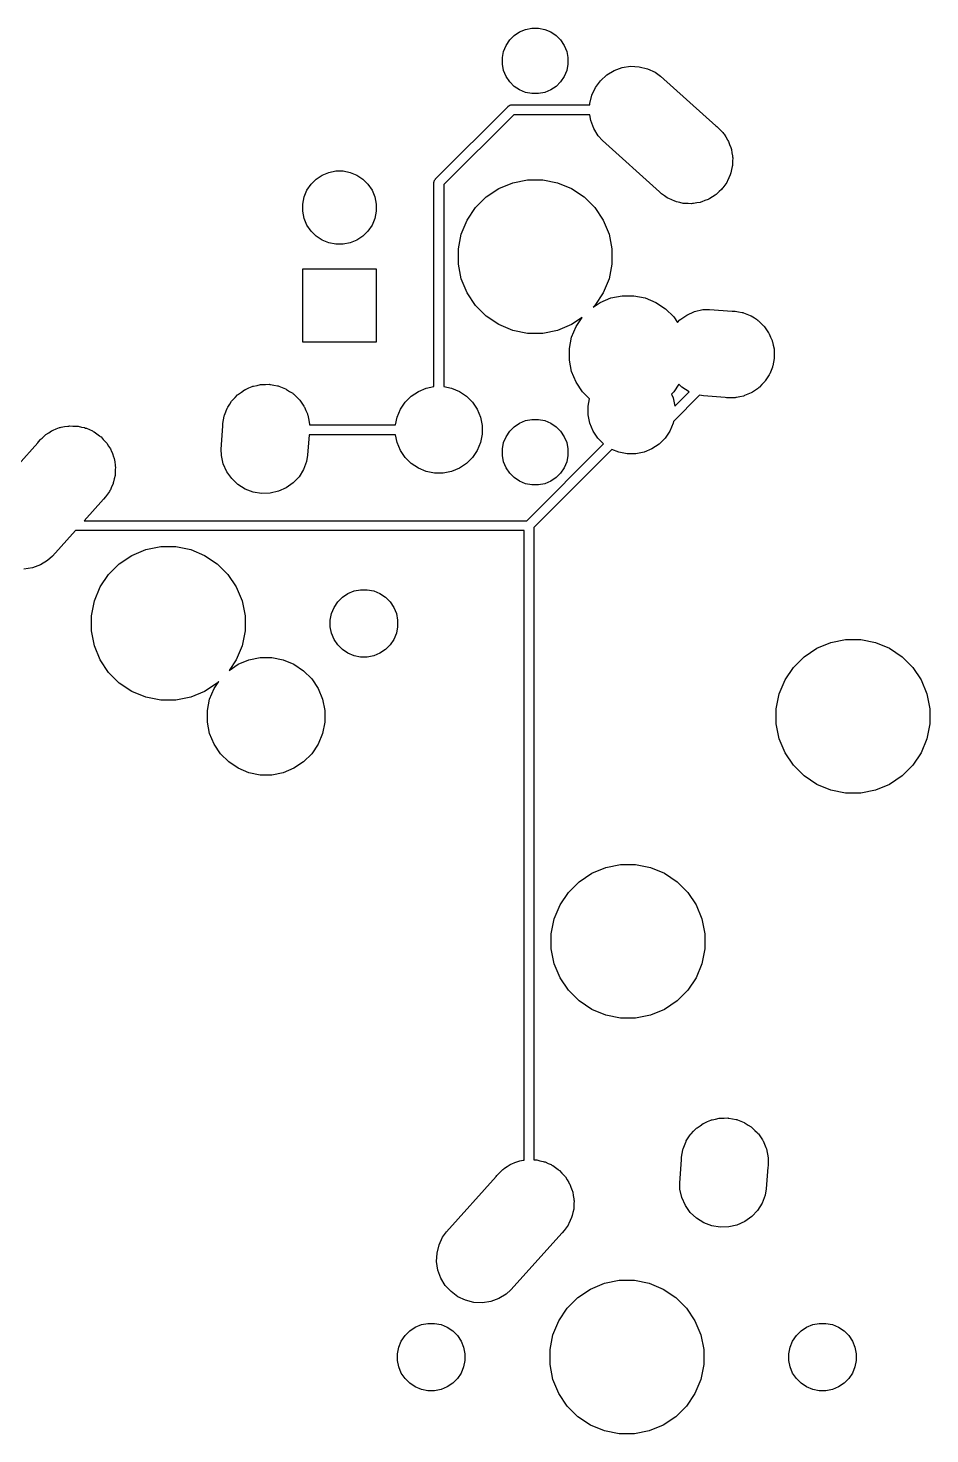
# Model space of a CAD drawing. Extents: x -662 to -203, y -195 to -58.
# Drawn here: x -226.46 to -203.05, y -147.29 to -110.8 of the extents above; entities that cross this region are included whole.
import ezdxf

# ---------------------------------------------------------------- set-up
doc = ezdxf.new("R2010")
doc.units = 0
doc.layers.add('BLACK', color=7, linetype='CONTINUOUS')

msp = doc.modelspace()

# ---------------------------------------------------------------- linework, layer by layer
at = {"layer": 'BLACK', "linetype": 'CONTINUOUS'}
for p, q in [((-213.839, -110.985), (-213.7, -110.892)), ((-213.7, -110.892), (-213.545, -110.828)), ((-213.545, -110.828), (-213.38, -110.795)), ((-213.38, -110.795), (-213.213, -110.795)), ((-213.213, -110.795), (-213.048, -110.828)), ((-213.048, -110.828), (-212.893, -110.892)), ((-212.893, -110.892), (-212.754, -110.985)), ((-214.115, -111.398), (-214.051, -111.243)), ((-214.051, -111.243), (-213.957, -111.103)), ((-213.957, -111.103), (-213.839, -110.985)), ((-212.754, -110.985), (-212.636, -111.103)), ((-212.636, -111.103), (-212.542, -111.243)), ((-212.542, -111.243), (-212.478, -111.398)), ((-214.147, -111.562), (-214.115, -111.398)), ((-214.147, -111.73), (-214.147, -111.562)), ((-212.478, -111.398), (-212.446, -111.562)), ((-212.446, -111.562), (-212.446, -111.73)), ((-214.115, -111.894), (-214.147, -111.73)), ((-214.051, -112.049), (-214.115, -111.894)), ((-213.957, -112.188), (-214.051, -112.049)), ((-212.542, -112.049), (-212.636, -112.188)), ((-212.478, -111.894), (-212.542, -112.049)), ((-212.446, -111.73), (-212.478, -111.894)), ((-211.598, -112.161), (-211.434, -112.011)), ((-211.434, -112.011), (-211.245, -111.896)), ((-211.245, -111.896), (-211.037, -111.821)), ((-211.037, -111.821), (-210.818, -111.787)), ((-210.818, -111.787), (-210.596, -111.797)), ((-210.596, -111.797), (-210.381, -111.849)), ((-210.381, -111.849), (-210.18, -111.943)), ((-210.18, -111.943), (-210.046, -112.041)), ((-210.046, -112.041), (-208.605, -113.335)), ((-213.839, -112.307), (-213.957, -112.188)), ((-213.7, -112.4), (-213.839, -112.307)), ((-213.545, -112.464), (-213.7, -112.4)), ((-212.893, -112.4), (-213.048, -112.464)), ((-212.754, -112.307), (-212.893, -112.4)), ((-212.636, -112.188), (-212.754, -112.307)), ((-211.823, -112.54), (-211.729, -112.339)), ((-211.729, -112.339), (-211.598, -112.161)), ((-213.38, -112.497), (-213.545, -112.464)), ((-213.213, -112.497), (-213.38, -112.497)), ((-213.048, -112.464), (-213.213, -112.497)), ((-211.877, -112.789), (-211.876, -112.755)), ((-211.876, -112.755), (-211.823, -112.54)), ((-215.882, -114.712), (-214, -112.83)), ((-213.853, -113.043), (-215.67, -114.859)), ((-214, -112.83), (-213.996, -112.825)), ((-213.996, -112.825), (-213.977, -112.81)), ((-213.977, -112.81), (-213.955, -112.798)), ((-213.955, -112.798), (-213.931, -112.791)), ((-213.931, -112.791), (-213.912, -112.789)), ((-213.912, -112.789), (-213.906, -112.788)), ((-213.906, -112.788), (-213.9, -112.789)), ((-213.9, -112.789), (-211.877, -112.789)), ((-211.875, -113.043), (-213.853, -113.043)), ((-211.852, -113.196), (-211.875, -113.043)), ((-211.776, -113.404), (-211.852, -113.196)), ((-211.661, -113.594), (-211.776, -113.404)), ((-208.605, -113.335), (-208.579, -113.352)), ((-208.579, -113.352), (-208.523, -113.408)), ((-208.523, -113.408), (-208.504, -113.425)), ((-208.504, -113.425), (-208.483, -113.448)), ((-208.483, -113.448), (-208.423, -113.509)), ((-208.423, -113.509), (-208.409, -113.529)), ((-211.549, -113.716), (-211.661, -113.594)), ((-210.071, -115.043), (-211.549, -113.716)), ((-208.409, -113.529), (-208.392, -113.548)), ((-208.392, -113.548), (-208.347, -113.622)), ((-208.347, -113.622), (-208.3, -113.693)), ((-208.3, -113.693), (-208.29, -113.716)), ((-208.29, -113.716), (-208.277, -113.737)), ((-208.277, -113.737), (-208.248, -113.818)), ((-208.248, -113.818), (-208.215, -113.898)), ((-208.215, -113.898), (-208.21, -113.922)), ((-208.21, -113.922), (-208.201, -113.946)), ((-208.201, -113.946), (-208.188, -114.031)), ((-208.188, -114.031), (-208.172, -114.115)), ((-208.172, -114.115), (-208.172, -114.14)), ((-208.172, -114.14), (-208.168, -114.165)), ((-208.168, -114.165), (-208.172, -114.251)), ((-218.828, -114.612), (-218.654, -114.54)), ((-218.654, -114.54), (-218.47, -114.503)), ((-218.47, -114.503), (-218.283, -114.503)), ((-218.283, -114.503), (-218.099, -114.54)), ((-218.099, -114.54), (-217.925, -114.612)), ((-208.23, -114.601), (-208.267, -114.679)), ((-208.224, -114.577), (-208.23, -114.601)), ((-208.215, -114.554), (-208.224, -114.577)), ((-208.198, -114.47), (-208.215, -114.554)), ((-208.177, -114.386), (-208.198, -114.47)), ((-208.176, -114.361), (-208.177, -114.386)), ((-208.172, -114.337), (-208.176, -114.361)), ((-208.172, -114.251), (-208.172, -114.337)), ((-219.221, -115.005), (-219.116, -114.849)), ((-219.116, -114.849), (-218.984, -114.716)), ((-218.984, -114.716), (-218.828, -114.612)), ((-217.925, -114.612), (-217.769, -114.716)), ((-217.769, -114.716), (-217.637, -114.849)), ((-217.637, -114.849), (-217.532, -115.005)), ((-215.924, -114.806), (-215.922, -114.781)), ((-215.924, -114.812), (-215.924, -114.806)), ((-215.924, -120.104), (-215.924, -114.812)), ((-215.922, -114.781), (-215.914, -114.757)), ((-215.914, -114.757), (-215.909, -114.748)), ((-215.909, -114.748), (-215.903, -114.735)), ((-215.903, -114.735), (-215.887, -114.716)), ((-215.887, -114.716), (-215.882, -114.712)), ((-215.67, -114.859), (-215.67, -120.104)), ((-214.568, -115.177), (-214.241, -114.959)), ((-214.241, -114.959), (-213.878, -114.808)), ((-213.878, -114.808), (-213.493, -114.732)), ((-213.493, -114.732), (-213.1, -114.732)), ((-213.1, -114.732), (-212.715, -114.808)), ((-212.715, -114.808), (-212.352, -114.959)), ((-212.352, -114.959), (-212.025, -115.177)), ((-208.44, -114.961), (-208.455, -114.981)), ((-208.423, -114.943), (-208.44, -114.961)), ((-208.375, -114.871), (-208.423, -114.943)), ((-208.324, -114.802), (-208.375, -114.871)), ((-208.313, -114.779), (-208.324, -114.802)), ((-208.3, -114.759), (-208.313, -114.779)), ((-208.267, -114.679), (-208.3, -114.759)), ((-219.329, -115.362), (-219.292, -115.178)), ((-219.292, -115.178), (-219.221, -115.005)), ((-217.532, -115.005), (-217.461, -115.178)), ((-217.461, -115.178), (-217.424, -115.362)), ((-214.845, -115.455), (-214.568, -115.177)), ((-212.025, -115.177), (-211.748, -115.455)), ((-210.014, -115.1), (-210.071, -115.043)), ((-209.942, -115.147), (-210.014, -115.1)), ((-209.873, -115.198), (-209.942, -115.147)), ((-209.85, -115.209), (-209.873, -115.198)), ((-209.829, -115.223), (-209.85, -115.209)), ((-209.75, -115.256), (-209.829, -115.223)), ((-209.672, -115.292), (-209.75, -115.256)), ((-209.648, -115.298), (-209.672, -115.292)), ((-209.625, -115.307), (-209.648, -115.298)), ((-209.54, -115.324), (-209.625, -115.307)), ((-209.457, -115.345), (-209.54, -115.324)), ((-209.101, -115.334), (-209.186, -115.351)), ((-209.016, -115.321), (-209.101, -115.334)), ((-208.993, -115.312), (-209.016, -115.321)), ((-208.968, -115.307), (-208.993, -115.312)), ((-208.889, -115.274), (-208.968, -115.307)), ((-208.808, -115.245), (-208.889, -115.274)), ((-208.787, -115.232), (-208.808, -115.245)), ((-208.764, -115.223), (-208.787, -115.232)), ((-208.692, -115.175), (-208.764, -115.223)), ((-208.619, -115.13), (-208.692, -115.175)), ((-208.6, -115.113), (-208.619, -115.13)), ((-208.579, -115.1), (-208.6, -115.113)), ((-208.519, -115.039), (-208.579, -115.1)), ((-208.455, -114.981), (-208.519, -115.039)), ((-219.329, -115.55), (-219.329, -115.362)), ((-219.292, -115.734), (-219.329, -115.55)), ((-217.424, -115.55), (-217.461, -115.734)), ((-217.424, -115.362), (-217.424, -115.55)), ((-215.063, -115.781), (-214.845, -115.455)), ((-211.748, -115.455), (-211.53, -115.781)), ((-209.432, -115.346), (-209.457, -115.345)), ((-209.407, -115.351), (-209.432, -115.346)), ((-209.321, -115.351), (-209.407, -115.351)), ((-209.235, -115.354), (-209.321, -115.351)), ((-209.211, -115.351), (-209.235, -115.354)), ((-209.186, -115.351), (-209.211, -115.351)), ((-219.221, -115.907), (-219.292, -115.734)), ((-219.116, -116.063), (-219.221, -115.907)), ((-218.984, -116.196), (-219.116, -116.063)), ((-217.637, -116.063), (-217.769, -116.196)), ((-217.532, -115.907), (-217.637, -116.063)), ((-217.461, -115.734), (-217.532, -115.907)), ((-215.214, -116.144), (-215.063, -115.781)), ((-211.53, -115.781), (-211.379, -116.144)), ((-218.828, -116.3), (-218.984, -116.196)), ((-218.654, -116.372), (-218.828, -116.3)), ((-218.47, -116.408), (-218.654, -116.372)), ((-218.283, -116.408), (-218.47, -116.408)), ((-218.099, -116.372), (-218.283, -116.408)), ((-217.925, -116.3), (-218.099, -116.372)), ((-217.769, -116.196), (-217.925, -116.3)), ((-215.29, -116.529), (-215.214, -116.144)), ((-211.379, -116.144), (-211.303, -116.529)), ((-215.29, -116.922), (-215.29, -116.529)), ((-211.303, -116.529), (-211.303, -116.922)), ((-219.329, -118.948), (-219.329, -117.043)), ((-219.329, -117.043), (-217.424, -117.043)), ((-217.424, -117.043), (-217.424, -118.948)), ((-215.214, -117.307), (-215.29, -116.922)), ((-211.303, -116.922), (-211.379, -117.307)), ((-215.063, -117.67), (-215.214, -117.307)), ((-211.379, -117.307), (-211.53, -117.67)), ((-214.845, -117.997), (-215.063, -117.67)), ((-211.53, -117.67), (-211.748, -117.997)), ((-211.605, -117.915), (-211.328, -117.8)), ((-211.328, -117.8), (-211.034, -117.742)), ((-211.034, -117.742), (-210.733, -117.742)), ((-210.733, -117.742), (-210.439, -117.8)), ((-210.439, -117.8), (-210.162, -117.915)), ((-214.568, -118.274), (-214.845, -117.997)), ((-211.789, -118.038), (-211.605, -117.915)), ((-211.748, -117.997), (-211.789, -118.038)), ((-210.162, -117.915), (-209.912, -118.082)), ((-209.912, -118.082), (-209.7, -118.294)), ((-209.539, -118.373), (-209.358, -118.245)), ((-209.358, -118.245), (-209.156, -118.154)), ((-209.156, -118.154), (-208.94, -118.104)), ((-208.94, -118.104), (-208.774, -118.1)), ((-208.774, -118.1), (-208.178, -118.141)), ((-208.178, -118.141), (-208.106, -118.141)), ((-208.106, -118.141), (-208.013, -118.159)), ((-208.013, -118.159), (-207.92, -118.175)), ((-207.92, -118.175), (-207.905, -118.181)), ((-207.905, -118.181), (-207.888, -118.184)), ((-207.888, -118.184), (-207.801, -118.22)), ((-207.801, -118.22), (-207.713, -118.254)), ((-207.713, -118.254), (-207.699, -118.262)), ((-214.241, -118.493), (-214.568, -118.274)), ((-213.878, -118.643), (-214.241, -118.493)), ((-212.352, -118.493), (-212.715, -118.643)), ((-212.077, -118.309), (-212.352, -118.493)), ((-212.349, -118.821), (-212.234, -118.544)), ((-212.234, -118.544), (-212.077, -118.309)), ((-209.7, -118.294), (-209.602, -118.44)), ((-209.602, -118.44), (-209.539, -118.373)), ((-207.699, -118.262), (-207.684, -118.269)), ((-207.684, -118.269), (-207.605, -118.321)), ((-207.605, -118.321), (-207.525, -118.371)), ((-207.525, -118.371), (-207.513, -118.383)), ((-207.513, -118.383), (-207.499, -118.392)), ((-207.499, -118.392), (-207.433, -118.458)), ((-207.433, -118.458), (-207.364, -118.523)), ((-207.364, -118.523), (-207.354, -118.537)), ((-207.354, -118.537), (-207.343, -118.549)), ((-207.343, -118.549), (-207.29, -118.627)), ((-217.424, -118.948), (-219.329, -118.948)), ((-213.493, -118.72), (-213.878, -118.643)), ((-213.1, -118.72), (-213.493, -118.72)), ((-212.715, -118.643), (-213.1, -118.72)), ((-212.408, -119.116), (-212.349, -118.821)), ((-207.29, -118.627), (-207.236, -118.704)), ((-207.236, -118.704), (-207.229, -118.719)), ((-207.229, -118.719), (-207.22, -118.733)), ((-207.22, -118.733), (-207.183, -118.82)), ((-207.183, -118.82), (-207.145, -118.906)), ((-207.145, -118.906), (-207.141, -118.922)), ((-207.141, -118.922), (-207.135, -118.938)), ((-207.135, -118.938), (-207.116, -119.03)), ((-212.408, -119.416), (-212.408, -119.116)), ((-207.116, -119.03), (-207.095, -119.122)), ((-207.095, -119.122), (-207.095, -119.139)), ((-207.095, -119.139), (-207.092, -119.155)), ((-207.092, -119.155), (-207.092, -119.249)), ((-207.092, -119.249), (-207.089, -119.343)), ((-207.089, -119.343), (-207.092, -119.36)), ((-212.349, -119.71), (-212.408, -119.416)), ((-212.234, -119.988), (-212.349, -119.71)), ((-207.171, -119.681), (-207.204, -119.769)), ((-207.135, -119.594), (-207.171, -119.681)), ((-207.131, -119.578), (-207.135, -119.594)), ((-207.126, -119.562), (-207.131, -119.578)), ((-207.11, -119.469), (-207.126, -119.562)), ((-207.092, -119.377), (-207.11, -119.469)), ((-207.092, -119.36), (-207.092, -119.377)), ((-220.61, -120.089), (-220.517, -120.071)), ((-220.517, -120.071), (-220.425, -120.049)), ((-220.425, -120.049), (-220.409, -120.049)), ((-220.409, -120.049), (-220.392, -120.046)), ((-220.392, -120.046), (-220.298, -120.046)), ((-220.298, -120.046), (-220.204, -120.043)), ((-220.204, -120.043), (-220.187, -120.046)), ((-220.187, -120.046), (-220.171, -120.046)), ((-220.171, -120.046), (-220.078, -120.064)), ((-220.078, -120.064), (-219.985, -120.08)), ((-219.985, -120.08), (-219.97, -120.086)), ((-212.067, -120.237), (-212.234, -119.988)), ((-209.57, -120.043), (-209.7, -120.237)), ((-209.488, -120.12), (-209.57, -120.043)), ((-207.409, -120.05), (-207.474, -120.118)), ((-207.343, -119.983), (-207.409, -120.05)), ((-207.333, -119.969), (-207.343, -119.983)), ((-207.322, -119.957), (-207.333, -119.969)), ((-207.272, -119.877), (-207.322, -119.957)), ((-207.22, -119.799), (-207.272, -119.877)), ((-207.213, -119.783), (-207.22, -119.799)), ((-207.204, -119.769), (-207.213, -119.783)), ((-221.155, -120.454), (-221.089, -120.387)), ((-221.089, -120.387), (-221.024, -120.318)), ((-221.024, -120.318), (-221.01, -120.309)), ((-221.01, -120.309), (-220.999, -120.297)), ((-220.999, -120.297), (-220.92, -120.244)), ((-220.92, -120.244), (-220.843, -120.19)), ((-220.843, -120.19), (-220.828, -120.183)), ((-220.828, -120.183), (-220.814, -120.174)), ((-220.814, -120.174), (-220.727, -120.138)), ((-220.727, -120.138), (-220.641, -120.099)), ((-220.641, -120.099), (-220.625, -120.095)), ((-220.625, -120.095), (-220.61, -120.089)), ((-219.97, -120.086), (-219.953, -120.089)), ((-219.953, -120.089), (-219.866, -120.125)), ((-219.866, -120.125), (-219.778, -120.159)), ((-219.778, -120.159), (-219.764, -120.167)), ((-219.764, -120.167), (-219.749, -120.174)), ((-219.749, -120.174), (-219.67, -120.226)), ((-219.67, -120.226), (-219.59, -120.276)), ((-219.59, -120.276), (-219.578, -120.288)), ((-219.578, -120.288), (-219.564, -120.297)), ((-219.564, -120.297), (-219.498, -120.364)), ((-219.498, -120.364), (-219.429, -120.428)), ((-219.429, -120.428), (-219.419, -120.442)), ((-219.419, -120.442), (-219.408, -120.454)), ((-216.67, -120.509), (-216.514, -120.352)), ((-216.514, -120.352), (-216.329, -120.229)), ((-216.329, -120.229), (-216.125, -120.144)), ((-216.125, -120.144), (-215.924, -120.104)), ((-215.67, -120.104), (-215.468, -120.144)), ((-215.468, -120.144), (-215.264, -120.229)), ((-215.264, -120.229), (-215.079, -120.352)), ((-215.079, -120.352), (-214.923, -120.509)), ((-211.883, -120.421), (-212.067, -120.237)), ((-211.922, -120.615), (-211.883, -120.421)), ((-209.7, -120.237), (-209.757, -120.295)), ((-209.757, -120.295), (-209.715, -120.398)), ((-209.715, -120.398), (-209.672, -120.614)), ((-209.027, -120.328), (-209.705, -121.007)), ((-209.672, -120.614), (-209.297, -120.239)), ((-209.3, -120.238), (-209.488, -120.12)), ((-209.297, -120.239), (-209.3, -120.238)), ((-208.929, -120.344), (-209.027, -120.328)), ((-208.366, -120.383), (-208.929, -120.344)), ((-208.327, -120.391), (-208.366, -120.383)), ((-208.255, -120.391), (-208.327, -120.391)), ((-208.239, -120.392), (-208.255, -120.391)), ((-208.2, -120.391), (-208.239, -120.392)), ((-208.106, -120.391), (-208.2, -120.391)), ((-208.089, -120.387), (-208.106, -120.391)), ((-208.073, -120.387), (-208.089, -120.387)), ((-207.981, -120.366), (-208.073, -120.387)), ((-207.888, -120.347), (-207.981, -120.366)), ((-207.873, -120.341), (-207.888, -120.347)), ((-207.857, -120.337), (-207.873, -120.341)), ((-207.771, -120.299), (-207.857, -120.337)), ((-207.684, -120.263), (-207.771, -120.299)), ((-207.67, -120.253), (-207.684, -120.263)), ((-207.655, -120.247), (-207.67, -120.253)), ((-207.578, -120.192), (-207.655, -120.247)), ((-207.499, -120.14), (-207.578, -120.192)), ((-207.488, -120.128), (-207.499, -120.14)), ((-207.474, -120.118), (-207.488, -120.128)), ((-221.363, -120.843), (-221.327, -120.755)), ((-221.327, -120.755), (-221.294, -120.667)), ((-221.294, -120.667), (-221.285, -120.653)), ((-221.285, -120.653), (-221.278, -120.638)), ((-221.278, -120.638), (-221.226, -120.559)), ((-221.226, -120.559), (-221.176, -120.479)), ((-221.176, -120.479), (-221.165, -120.467)), ((-221.165, -120.467), (-221.155, -120.454)), ((-219.408, -120.454), (-219.355, -120.532)), ((-219.355, -120.532), (-219.301, -120.609)), ((-219.301, -120.609), (-219.294, -120.624)), ((-219.294, -120.624), (-219.285, -120.638)), ((-219.285, -120.638), (-219.248, -120.725)), ((-219.248, -120.725), (-219.21, -120.811)), ((-219.21, -120.811), (-219.206, -120.827)), ((-216.878, -120.898), (-216.793, -120.693)), ((-216.793, -120.693), (-216.67, -120.509)), ((-214.923, -120.509), (-214.8, -120.693)), ((-214.8, -120.693), (-214.715, -120.898)), ((-211.922, -120.837), (-211.922, -120.615)), ((-225.729, -121.202), (-225.65, -121.169)), ((-225.65, -121.169), (-225.625, -121.164)), ((-225.625, -121.164), (-225.602, -121.156)), ((-225.602, -121.156), (-225.517, -121.142)), ((-225.517, -121.142), (-225.432, -121.126)), ((-225.432, -121.126), (-225.407, -121.126)), ((-225.407, -121.126), (-225.383, -121.122)), ((-225.383, -121.122), (-225.297, -121.126)), ((-225.297, -121.126), (-225.211, -121.126)), ((-225.211, -121.126), (-225.186, -121.131)), ((-225.186, -121.131), (-225.161, -121.132)), ((-225.161, -121.132), (-225.078, -121.152)), ((-225.078, -121.152), (-224.993, -121.169)), ((-224.993, -121.169), (-224.97, -121.178)), ((-224.97, -121.178), (-224.946, -121.184)), ((-221.448, -121.728), (-221.407, -121.132)), ((-221.407, -121.06), (-221.388, -120.967)), ((-221.407, -121.132), (-221.407, -121.06)), ((-221.388, -120.967), (-221.372, -120.874)), ((-221.372, -120.874), (-221.367, -120.859)), ((-221.367, -120.859), (-221.363, -120.843)), ((-219.206, -120.827), (-219.2, -120.843)), ((-219.2, -120.843), (-219.181, -120.935)), ((-219.181, -120.935), (-219.16, -121.027)), ((-219.16, -121.027), (-219.16, -121.044)), ((-219.16, -121.044), (-219.157, -121.06)), ((-219.157, -121.06), (-219.157, -121.099)), ((-219.157, -121.099), (-216.918, -121.099)), ((-216.918, -121.099), (-216.878, -120.898)), ((-214.715, -120.898), (-214.672, -121.115)), ((-214.672, -121.115), (-214.672, -121.337)), ((-213.957, -121.263), (-213.839, -121.145)), ((-213.839, -121.145), (-213.7, -121.052)), ((-213.7, -121.052), (-213.545, -120.987)), ((-213.545, -120.987), (-213.38, -120.955)), ((-213.38, -120.955), (-213.213, -120.955)), ((-213.213, -120.955), (-213.048, -120.987)), ((-213.048, -120.987), (-212.893, -121.052)), ((-212.893, -121.052), (-212.754, -121.145)), ((-212.754, -121.145), (-212.636, -121.263)), ((-211.878, -121.054), (-211.922, -120.837)), ((-211.793, -121.259), (-211.878, -121.054)), ((-209.715, -121.054), (-209.8, -121.259)), ((-209.705, -121.007), (-209.715, -121.054)), ((-226.212, -121.559), (-226.195, -121.534)), ((-226.195, -121.534), (-226.139, -121.477)), ((-226.139, -121.477), (-226.122, -121.458)), ((-226.122, -121.458), (-226.099, -121.438)), ((-226.099, -121.438), (-226.039, -121.377)), ((-226.039, -121.377), (-226.018, -121.363)), ((-226.018, -121.363), (-225.999, -121.346)), ((-225.999, -121.346), (-225.926, -121.302)), ((-225.926, -121.302), (-225.854, -121.254)), ((-225.854, -121.254), (-225.831, -121.244)), ((-225.831, -121.244), (-225.81, -121.231)), ((-225.81, -121.231), (-225.729, -121.202)), ((-224.946, -121.184), (-224.868, -121.221)), ((-224.868, -121.221), (-224.789, -121.254)), ((-224.789, -121.254), (-224.768, -121.268)), ((-224.768, -121.268), (-224.745, -121.278)), ((-224.745, -121.278), (-224.676, -121.329)), ((-224.676, -121.329), (-224.604, -121.377)), ((-224.604, -121.377), (-224.587, -121.395)), ((-224.587, -121.395), (-224.567, -121.409)), ((-224.567, -121.409), (-224.508, -121.473)), ((-224.508, -121.473), (-224.448, -121.534)), ((-224.448, -121.534), (-224.434, -121.554)), ((-219.166, -121.353), (-219.203, -121.883)), ((-216.918, -121.353), (-219.166, -121.353)), ((-216.878, -121.554), (-216.918, -121.353)), ((-214.672, -121.337), (-214.715, -121.554)), ((-214.115, -121.558), (-214.051, -121.403)), ((-214.051, -121.403), (-213.957, -121.263)), ((-212.636, -121.263), (-212.542, -121.403)), ((-212.542, -121.403), (-212.478, -121.558)), ((-211.67, -121.443), (-211.793, -121.259)), ((-211.52, -121.593), (-211.67, -121.443)), ((-209.923, -121.443), (-210.079, -121.6)), ((-209.8, -121.259), (-209.923, -121.443)), ((-227.241, -122.705), (-226.212, -121.559)), ((-224.434, -121.554), (-224.417, -121.573)), ((-224.417, -121.573), (-224.372, -121.646)), ((-224.372, -121.646), (-224.325, -121.718)), ((-224.325, -121.718), (-224.315, -121.741)), ((-224.315, -121.741), (-224.302, -121.762)), ((-224.302, -121.762), (-224.273, -121.843)), ((-224.273, -121.843), (-224.24, -121.923)), ((-221.443, -121.894), (-221.448, -121.728)), ((-221.393, -122.11), (-221.443, -121.894)), ((-219.203, -121.883), (-219.231, -122.047)), ((-216.793, -121.759), (-216.878, -121.554)), ((-216.67, -121.943), (-216.793, -121.759)), ((-214.8, -121.759), (-214.923, -121.943)), ((-214.715, -121.554), (-214.8, -121.759)), ((-214.147, -121.722), (-214.115, -121.558)), ((-214.147, -121.89), (-214.147, -121.722)), ((-214.115, -122.054), (-214.147, -121.89)), ((-213.511, -123.584), (-211.52, -121.593)), ((-211.302, -121.734), (-213.331, -123.763)), ((-212.478, -121.558), (-212.446, -121.722)), ((-212.446, -121.89), (-212.478, -122.054)), ((-212.446, -121.722), (-212.446, -121.89)), ((-211.125, -121.807), (-211.302, -121.734)), ((-210.907, -121.851), (-211.125, -121.807)), ((-210.686, -121.851), (-210.907, -121.851)), ((-210.468, -121.807), (-210.686, -121.851)), ((-210.264, -121.723), (-210.468, -121.807)), ((-210.079, -121.6), (-210.264, -121.723)), ((-224.24, -121.923), (-224.235, -121.947)), ((-224.235, -121.947), (-224.226, -121.971)), ((-224.226, -121.971), (-224.213, -122.056)), ((-224.213, -122.056), (-224.197, -122.14)), ((-224.197, -122.14), (-224.197, -122.165)), ((-224.197, -122.165), (-224.193, -122.19)), ((-224.193, -122.19), (-224.197, -122.276)), ((-221.302, -122.313), (-221.393, -122.11)), ((-219.309, -122.254), (-219.427, -122.442)), ((-219.231, -122.047), (-219.309, -122.254)), ((-216.514, -122.1), (-216.67, -121.943)), ((-216.329, -122.223), (-216.514, -122.1)), ((-216.125, -122.307), (-216.329, -122.223)), ((-215.264, -122.223), (-215.468, -122.307)), ((-215.079, -122.1), (-215.264, -122.223)), ((-214.923, -121.943), (-215.079, -122.1)), ((-214.051, -122.209), (-214.115, -122.054)), ((-213.957, -122.348), (-214.051, -122.209)), ((-212.542, -122.209), (-212.636, -122.348)), ((-212.478, -122.054), (-212.542, -122.209)), ((-224.255, -122.626), (-224.292, -122.704)), ((-224.249, -122.602), (-224.255, -122.626)), ((-224.24, -122.579), (-224.249, -122.602)), ((-224.223, -122.495), (-224.24, -122.579)), ((-224.202, -122.411), (-224.223, -122.495)), ((-224.201, -122.386), (-224.202, -122.411)), ((-224.197, -122.362), (-224.201, -122.386)), ((-224.197, -122.276), (-224.197, -122.362)), ((-221.174, -122.493), (-221.302, -122.313)), ((-221.013, -122.645), (-221.174, -122.493)), ((-219.579, -122.603), (-219.76, -122.732)), ((-219.427, -122.442), (-219.579, -122.603)), ((-215.907, -122.351), (-216.125, -122.307)), ((-215.686, -122.351), (-215.907, -122.351)), ((-215.468, -122.307), (-215.686, -122.351)), ((-213.839, -122.467), (-213.957, -122.348)), ((-213.7, -122.56), (-213.839, -122.467)), ((-213.545, -122.624), (-213.7, -122.56)), ((-213.38, -122.657), (-213.545, -122.624)), ((-213.048, -122.624), (-213.213, -122.657)), ((-212.893, -122.56), (-213.048, -122.624)), ((-212.754, -122.467), (-212.893, -122.56)), ((-212.636, -122.348), (-212.754, -122.467)), ((-224.448, -122.968), (-224.504, -123.025)), ((-224.4, -122.896), (-224.448, -122.968)), ((-224.349, -122.827), (-224.4, -122.896)), ((-224.338, -122.804), (-224.349, -122.827)), ((-224.325, -122.784), (-224.338, -122.804)), ((-224.292, -122.704), (-224.325, -122.784)), ((-220.825, -122.763), (-221.013, -122.645)), ((-220.618, -122.842), (-220.825, -122.763)), ((-220.399, -122.878), (-220.618, -122.842)), ((-220.178, -122.872), (-220.399, -122.878)), ((-219.962, -122.822), (-220.178, -122.872)), ((-219.76, -122.732), (-219.962, -122.822)), ((-213.213, -122.657), (-213.38, -122.657)), ((-224.504, -123.025), (-225.006, -123.584)), ((-225.006, -123.584), (-213.511, -123.584)), ((-225.234, -123.838), (-225.831, -124.503)), ((-213.585, -123.838), (-225.234, -123.838)), ((-213.585, -140.187), (-213.585, -123.838)), ((-213.331, -123.763), (-213.331, -140.176)), ((-223.766, -124.484), (-223.403, -124.333)), ((-223.403, -124.333), (-223.018, -124.257)), ((-223.018, -124.257), (-222.625, -124.257)), ((-222.625, -124.257), (-222.24, -124.333)), ((-222.24, -124.333), (-221.877, -124.484)), ((-226.351, -124.806), (-226.57, -124.839)), ((-226.143, -124.73), (-226.351, -124.806)), ((-225.954, -124.615), (-226.143, -124.73)), ((-225.831, -124.503), (-225.954, -124.615)), ((-224.37, -124.98), (-224.093, -124.702)), ((-224.093, -124.702), (-223.766, -124.484)), ((-221.877, -124.484), (-221.55, -124.702)), ((-221.55, -124.702), (-221.273, -124.98)), ((-224.588, -125.306), (-224.37, -124.98)), ((-221.273, -124.98), (-221.055, -125.306)), ((-224.739, -125.669), (-224.588, -125.306)), ((-221.055, -125.306), (-220.904, -125.669)), ((-218.299, -125.571), (-218.156, -125.475)), ((-218.156, -125.475), (-217.997, -125.409)), ((-217.997, -125.409), (-217.828, -125.376)), ((-217.828, -125.376), (-217.655, -125.376)), ((-217.655, -125.376), (-217.486, -125.409)), ((-217.486, -125.409), (-217.327, -125.475)), ((-217.327, -125.475), (-217.184, -125.571)), ((-224.815, -126.054), (-224.739, -125.669)), ((-220.904, -125.669), (-220.828, -126.054)), ((-218.583, -125.995), (-218.517, -125.836)), ((-218.517, -125.836), (-218.421, -125.693)), ((-218.421, -125.693), (-218.299, -125.571)), ((-217.184, -125.571), (-217.062, -125.693)), ((-217.062, -125.693), (-216.966, -125.836)), ((-216.966, -125.836), (-216.9, -125.995)), ((-224.815, -126.447), (-224.815, -126.054)), ((-220.828, -126.054), (-220.828, -126.447)), ((-218.617, -126.165), (-218.583, -125.995)), ((-218.617, -126.337), (-218.617, -126.165)), ((-216.9, -125.995), (-216.867, -126.165)), ((-216.867, -126.165), (-216.867, -126.337)), ((-224.739, -126.832), (-224.815, -126.447)), ((-220.828, -126.447), (-220.904, -126.832)), ((-218.583, -126.506), (-218.617, -126.337)), ((-218.517, -126.665), (-218.583, -126.506)), ((-216.9, -126.506), (-216.966, -126.665)), ((-216.867, -126.337), (-216.9, -126.506)), ((-224.588, -127.195), (-224.739, -126.832)), ((-220.904, -126.832), (-221.055, -127.195)), ((-218.421, -126.808), (-218.517, -126.665)), ((-218.299, -126.93), (-218.421, -126.808)), ((-218.156, -127.026), (-218.299, -126.93)), ((-217.184, -126.93), (-217.327, -127.026)), ((-217.062, -126.808), (-217.184, -126.93)), ((-216.966, -126.665), (-217.062, -126.808)), ((-206.313, -127.115), (-205.986, -126.897)), ((-205.986, -126.897), (-205.623, -126.746)), ((-205.623, -126.746), (-205.238, -126.67)), ((-205.238, -126.67), (-204.845, -126.67)), ((-204.845, -126.67), (-204.46, -126.746)), ((-204.46, -126.746), (-204.097, -126.897)), ((-204.097, -126.897), (-203.77, -127.115)), ((-224.37, -127.522), (-224.588, -127.195)), ((-221.055, -127.195), (-221.238, -127.47)), ((-221.238, -127.47), (-221.003, -127.313)), ((-221.003, -127.313), (-220.726, -127.198)), ((-220.726, -127.198), (-220.432, -127.14)), ((-220.432, -127.14), (-220.131, -127.14)), ((-220.131, -127.14), (-219.837, -127.198)), ((-219.837, -127.198), (-219.56, -127.313)), ((-219.56, -127.313), (-219.31, -127.48)), ((-217.997, -127.092), (-218.156, -127.026)), ((-217.828, -127.126), (-217.997, -127.092)), ((-217.655, -127.126), (-217.828, -127.126)), ((-217.486, -127.092), (-217.655, -127.126)), ((-217.327, -127.026), (-217.486, -127.092)), ((-206.59, -127.393), (-206.313, -127.115)), ((-203.77, -127.115), (-203.493, -127.393)), ((-224.093, -127.799), (-224.37, -127.522)), ((-219.31, -127.48), (-219.098, -127.692)), ((-219.098, -127.692), (-218.931, -127.942)), ((-206.959, -128.082), (-206.808, -127.719)), ((-206.808, -127.719), (-206.59, -127.393)), ((-203.493, -127.393), (-203.275, -127.719)), ((-203.275, -127.719), (-203.124, -128.082)), ((-223.766, -128.018), (-224.093, -127.799)), ((-223.403, -128.168), (-223.766, -128.018)), ((-221.877, -128.018), (-222.24, -128.168)), ((-221.55, -127.799), (-221.877, -128.018)), ((-221.747, -128.219), (-221.632, -127.942)), ((-221.632, -127.942), (-221.51, -127.759)), ((-221.51, -127.759), (-221.55, -127.799)), ((-218.931, -127.942), (-218.816, -128.219)), ((-207.035, -128.467), (-206.959, -128.082)), ((-203.124, -128.082), (-203.048, -128.467)), ((-223.018, -128.245), (-223.403, -128.168)), ((-222.625, -128.245), (-223.018, -128.245)), ((-222.24, -128.168), (-222.625, -128.245)), ((-221.806, -128.514), (-221.747, -128.219)), ((-218.816, -128.219), (-218.758, -128.514)), ((-207.035, -128.86), (-207.035, -128.467)), ((-203.048, -128.467), (-203.048, -128.86)), ((-221.806, -128.814), (-221.806, -128.514)), ((-221.747, -129.108), (-221.806, -128.814)), ((-218.758, -128.814), (-218.816, -129.108)), ((-218.758, -128.514), (-218.758, -128.814)), ((-221.632, -129.386), (-221.747, -129.108)), ((-218.816, -129.108), (-218.931, -129.386)), ((-206.959, -129.245), (-207.035, -128.86)), ((-203.048, -128.86), (-203.124, -129.245)), ((-221.465, -129.635), (-221.632, -129.386)), ((-218.931, -129.386), (-219.098, -129.635)), ((-206.808, -129.608), (-206.959, -129.245)), ((-203.124, -129.245), (-203.275, -129.608)), ((-221.253, -129.847), (-221.465, -129.635)), ((-221.003, -130.014), (-221.253, -129.847)), ((-219.31, -129.847), (-219.56, -130.014)), ((-219.098, -129.635), (-219.31, -129.847)), ((-206.59, -129.935), (-206.808, -129.608)), ((-206.313, -130.212), (-206.59, -129.935)), ((-203.493, -129.935), (-203.77, -130.212)), ((-203.275, -129.608), (-203.493, -129.935)), ((-220.726, -130.129), (-221.003, -130.014)), ((-220.432, -130.188), (-220.726, -130.129)), ((-220.131, -130.188), (-220.432, -130.188)), ((-219.837, -130.129), (-220.131, -130.188)), ((-219.56, -130.014), (-219.837, -130.129)), ((-205.986, -130.431), (-206.313, -130.212)), ((-203.77, -130.212), (-204.097, -130.431)), ((-205.623, -130.581), (-205.986, -130.431)), ((-205.238, -130.658), (-205.623, -130.581)), ((-204.845, -130.658), (-205.238, -130.658)), ((-204.46, -130.581), (-204.845, -130.658)), ((-204.097, -130.431), (-204.46, -130.581)), ((-212.155, -132.957), (-211.828, -132.739)), ((-211.828, -132.739), (-211.465, -132.588)), ((-211.465, -132.588), (-211.08, -132.512)), ((-211.08, -132.512), (-210.687, -132.512)), ((-210.687, -132.512), (-210.302, -132.588)), ((-210.302, -132.588), (-209.939, -132.739)), ((-209.939, -132.739), (-209.612, -132.957)), ((-212.432, -133.235), (-212.155, -132.957)), ((-209.612, -132.957), (-209.335, -133.235)), ((-212.801, -133.924), (-212.65, -133.561)), ((-212.65, -133.561), (-212.432, -133.235)), ((-209.335, -133.235), (-209.117, -133.561)), ((-209.117, -133.561), (-208.966, -133.924)), ((-212.877, -134.309), (-212.801, -133.924)), ((-208.966, -133.924), (-208.89, -134.309)), ((-212.877, -134.702), (-212.877, -134.309)), ((-208.89, -134.309), (-208.89, -134.702)), ((-212.801, -135.087), (-212.877, -134.702)), ((-208.89, -134.702), (-208.966, -135.087)), ((-212.65, -135.45), (-212.801, -135.087)), ((-208.966, -135.087), (-209.117, -135.45)), ((-212.432, -135.777), (-212.65, -135.45)), ((-212.155, -136.054), (-212.432, -135.777)), ((-209.335, -135.777), (-209.612, -136.054)), ((-209.117, -135.45), (-209.335, -135.777)), ((-211.828, -136.273), (-212.155, -136.054)), ((-209.612, -136.054), (-209.939, -136.273)), ((-211.465, -136.423), (-211.828, -136.273)), ((-211.08, -136.5), (-211.465, -136.423)), ((-210.687, -136.5), (-211.08, -136.5)), ((-210.302, -136.423), (-210.687, -136.5)), ((-209.939, -136.273), (-210.302, -136.423)), ((-209.182, -139.437), (-209.118, -139.368)), ((-209.118, -139.368), (-209.104, -139.359)), ((-209.104, -139.359), (-209.092, -139.347)), ((-209.092, -139.347), (-209.014, -139.294)), ((-209.014, -139.294), (-208.937, -139.24)), ((-208.937, -139.24), (-208.922, -139.233)), ((-208.922, -139.233), (-208.908, -139.224)), ((-208.908, -139.224), (-208.821, -139.188)), ((-208.821, -139.188), (-208.735, -139.149)), ((-208.735, -139.149), (-208.719, -139.145)), ((-208.719, -139.145), (-208.703, -139.139)), ((-208.703, -139.139), (-208.611, -139.121)), ((-208.611, -139.121), (-208.519, -139.099)), ((-208.519, -139.099), (-208.502, -139.099)), ((-208.502, -139.099), (-208.486, -139.096)), ((-208.486, -139.096), (-208.392, -139.096)), ((-208.392, -139.096), (-208.297, -139.093)), ((-208.297, -139.093), (-208.281, -139.096)), ((-208.281, -139.096), (-208.264, -139.096)), ((-208.264, -139.096), (-208.172, -139.114)), ((-208.172, -139.114), (-208.079, -139.13)), ((-208.079, -139.13), (-208.063, -139.136)), ((-208.063, -139.136), (-208.047, -139.139)), ((-208.047, -139.139), (-207.96, -139.175)), ((-207.96, -139.175), (-207.872, -139.209)), ((-207.872, -139.209), (-207.858, -139.217)), ((-207.858, -139.217), (-207.842, -139.224)), ((-207.842, -139.224), (-207.764, -139.276)), ((-207.764, -139.276), (-207.684, -139.326)), ((-207.684, -139.326), (-207.672, -139.338)), ((-207.672, -139.338), (-207.658, -139.347)), ((-207.658, -139.347), (-207.591, -139.414)), ((-207.591, -139.414), (-207.523, -139.478)), ((-209.421, -139.805), (-209.387, -139.717)), ((-209.387, -139.717), (-209.379, -139.703)), ((-209.379, -139.703), (-209.372, -139.688)), ((-209.372, -139.688), (-209.32, -139.609)), ((-209.32, -139.609), (-209.27, -139.529)), ((-209.27, -139.529), (-209.258, -139.517)), ((-209.258, -139.517), (-209.249, -139.504)), ((-209.249, -139.504), (-209.182, -139.437)), ((-207.523, -139.478), (-207.513, -139.492)), ((-207.513, -139.492), (-207.501, -139.504)), ((-207.501, -139.504), (-207.449, -139.582)), ((-207.449, -139.582), (-207.394, -139.659)), ((-207.394, -139.659), (-207.388, -139.674)), ((-207.388, -139.674), (-207.378, -139.688)), ((-207.378, -139.688), (-207.342, -139.775)), ((-207.342, -139.775), (-207.304, -139.861)), ((-209.5, -140.11), (-209.482, -140.017)), ((-209.5, -140.182), (-209.5, -140.11)), ((-209.482, -140.017), (-209.466, -139.924)), ((-209.466, -139.924), (-209.46, -139.909)), ((-209.46, -139.909), (-209.457, -139.893)), ((-209.457, -139.893), (-209.421, -139.805)), ((-207.304, -139.861), (-207.3, -139.877)), ((-207.3, -139.877), (-207.293, -139.893)), ((-207.293, -139.893), (-207.275, -139.985)), ((-207.275, -139.985), (-207.254, -140.077)), ((-207.254, -140.077), (-207.253, -140.094)), ((-207.253, -140.094), (-207.25, -140.11)), ((-207.25, -140.11), (-207.25, -140.204)), ((-214.232, -140.527), (-214.216, -140.508)), ((-214.216, -140.508), (-214.193, -140.488)), ((-214.193, -140.488), (-214.132, -140.427)), ((-214.132, -140.427), (-214.112, -140.413)), ((-214.112, -140.413), (-214.093, -140.396)), ((-214.093, -140.396), (-214.02, -140.352)), ((-214.02, -140.352), (-213.948, -140.304)), ((-213.948, -140.304), (-213.925, -140.294)), ((-213.925, -140.294), (-213.904, -140.281)), ((-213.904, -140.281), (-213.823, -140.252)), ((-213.823, -140.252), (-213.743, -140.219)), ((-213.743, -140.219), (-213.719, -140.214)), ((-213.719, -140.214), (-213.695, -140.206)), ((-213.695, -140.206), (-213.61, -140.192)), ((-213.61, -140.192), (-213.585, -140.187)), ((-213.331, -140.176), (-213.304, -140.176)), ((-213.304, -140.176), (-213.28, -140.181)), ((-213.28, -140.181), (-213.255, -140.182)), ((-213.255, -140.182), (-213.171, -140.202)), ((-213.171, -140.202), (-213.087, -140.219)), ((-213.087, -140.219), (-213.064, -140.228)), ((-213.064, -140.228), (-213.04, -140.234)), ((-213.04, -140.234), (-212.962, -140.271)), ((-212.962, -140.271), (-212.882, -140.304)), ((-212.882, -140.304), (-212.862, -140.318)), ((-212.862, -140.318), (-212.839, -140.328)), ((-212.839, -140.328), (-212.77, -140.379)), ((-212.77, -140.379), (-212.698, -140.427)), ((-212.698, -140.427), (-212.68, -140.445)), ((-212.68, -140.445), (-212.66, -140.459)), ((-212.66, -140.459), (-212.602, -140.523)), ((-212.602, -140.523), (-212.541, -140.584)), ((-209.541, -140.778), (-209.5, -140.182)), ((-207.258, -140.37), (-207.297, -140.933)), ((-207.25, -140.332), (-207.258, -140.37)), ((-207.25, -140.204), (-207.249, -140.243)), ((-207.249, -140.243), (-207.25, -140.259)), ((-207.25, -140.259), (-207.25, -140.332)), ((-215.6, -142.051), (-214.306, -140.609)), ((-214.306, -140.609), (-214.289, -140.584)), ((-214.289, -140.584), (-214.232, -140.527)), ((-212.541, -140.584), (-212.528, -140.604)), ((-212.528, -140.604), (-212.511, -140.623)), ((-212.511, -140.623), (-212.466, -140.696)), ((-212.466, -140.696), (-212.418, -140.768)), ((-212.418, -140.768), (-212.409, -140.791)), ((-212.409, -140.791), (-212.396, -140.812)), ((-212.396, -140.812), (-212.366, -140.893)), ((-209.537, -140.944), (-209.541, -140.778)), ((-212.366, -140.893), (-212.333, -140.973)), ((-212.333, -140.973), (-212.329, -140.997)), ((-212.329, -140.997), (-212.32, -141.021)), ((-212.32, -141.021), (-212.307, -141.106)), ((-212.307, -141.106), (-212.29, -141.19)), ((-212.29, -141.19), (-212.29, -141.215)), ((-212.29, -141.215), (-212.286, -141.24)), ((-212.286, -141.24), (-212.29, -141.326)), ((-209.487, -141.16), (-209.537, -140.944)), ((-209.396, -141.363), (-209.487, -141.16)), ((-207.324, -141.097), (-207.403, -141.304)), ((-207.297, -140.933), (-207.324, -141.097)), ((-212.317, -141.545), (-212.333, -141.629)), ((-212.296, -141.461), (-212.317, -141.545)), ((-212.295, -141.436), (-212.296, -141.461)), ((-212.29, -141.412), (-212.295, -141.436)), ((-212.29, -141.326), (-212.29, -141.412)), ((-209.268, -141.543), (-209.396, -141.363)), ((-209.106, -141.695), (-209.268, -141.543)), ((-207.521, -141.492), (-207.673, -141.653)), ((-207.403, -141.304), (-207.521, -141.492)), ((-212.494, -141.946), (-212.541, -142.018)), ((-212.443, -141.877), (-212.494, -141.946)), ((-212.432, -141.854), (-212.443, -141.877)), ((-212.418, -141.834), (-212.432, -141.854)), ((-212.385, -141.754), (-212.418, -141.834)), ((-212.349, -141.676), (-212.385, -141.754)), ((-212.343, -141.652), (-212.349, -141.676)), ((-212.333, -141.629), (-212.343, -141.652)), ((-208.919, -141.813), (-209.106, -141.695)), ((-208.712, -141.892), (-208.919, -141.813)), ((-208.493, -141.928), (-208.712, -141.892)), ((-208.272, -141.922), (-208.493, -141.928)), ((-208.056, -141.872), (-208.272, -141.922)), ((-207.853, -141.782), (-208.056, -141.872)), ((-207.673, -141.653), (-207.853, -141.782)), ((-215.792, -142.385), (-215.698, -142.184)), ((-215.698, -142.184), (-215.6, -142.051)), ((-212.598, -142.075), (-213.925, -143.553)), ((-212.541, -142.018), (-212.598, -142.075)), ((-215.854, -142.822), (-215.844, -142.6)), ((-215.844, -142.6), (-215.792, -142.385)), ((-215.82, -143.041), (-215.854, -142.822)), ((-215.745, -143.249), (-215.82, -143.041)), ((-215.63, -143.439), (-215.745, -143.249)), ((-215.48, -143.602), (-215.63, -143.439)), ((-211.86, -143.534), (-211.497, -143.383)), ((-211.497, -143.383), (-211.112, -143.307)), ((-211.112, -143.307), (-210.719, -143.307)), ((-210.719, -143.307), (-210.334, -143.383)), ((-210.334, -143.383), (-209.971, -143.534)), ((-215.302, -143.733), (-215.48, -143.602)), ((-215.101, -143.827), (-215.302, -143.733)), ((-214.237, -143.78), (-214.445, -143.856)), ((-214.047, -143.665), (-214.237, -143.78)), ((-213.925, -143.553), (-214.047, -143.665)), ((-212.464, -144.03), (-212.186, -143.752)), ((-212.186, -143.752), (-211.86, -143.534)), ((-209.971, -143.534), (-209.644, -143.752)), ((-209.644, -143.752), (-209.366, -144.03)), ((-214.886, -143.88), (-215.101, -143.827)), ((-214.664, -143.889), (-214.886, -143.88)), ((-214.445, -143.856), (-214.664, -143.889)), ((-212.682, -144.356), (-212.464, -144.03)), ((-209.366, -144.03), (-209.148, -144.356)), ((-216.553, -144.621), (-216.41, -144.525)), ((-216.41, -144.525), (-216.25, -144.459)), ((-216.25, -144.459), (-216.081, -144.426)), ((-216.081, -144.426), (-215.909, -144.426)), ((-215.909, -144.426), (-215.74, -144.459)), ((-215.74, -144.459), (-215.581, -144.525)), ((-215.581, -144.525), (-215.437, -144.621)), ((-212.833, -144.719), (-212.682, -144.356)), ((-209.148, -144.356), (-208.998, -144.719)), ((-206.393, -144.621), (-206.25, -144.525)), ((-206.25, -144.525), (-206.09, -144.459)), ((-206.09, -144.459), (-205.921, -144.426)), ((-205.921, -144.426), (-205.749, -144.426)), ((-205.749, -144.426), (-205.58, -144.459)), ((-205.58, -144.459), (-205.421, -144.525)), ((-205.421, -144.525), (-205.277, -144.621)), ((-216.837, -145.045), (-216.771, -144.886)), ((-216.771, -144.886), (-216.675, -144.743)), ((-216.675, -144.743), (-216.553, -144.621)), ((-215.437, -144.621), (-215.316, -144.743)), ((-215.316, -144.743), (-215.22, -144.886)), ((-215.22, -144.886), (-215.154, -145.045)), ((-212.909, -145.104), (-212.833, -144.719)), ((-208.998, -144.719), (-208.921, -145.104)), ((-206.677, -145.045), (-206.611, -144.886)), ((-206.611, -144.886), (-206.515, -144.743)), ((-206.515, -144.743), (-206.393, -144.621)), ((-205.277, -144.621), (-205.156, -144.743)), ((-205.156, -144.743), (-205.06, -144.886)), ((-205.06, -144.886), (-204.994, -145.045)), ((-216.87, -145.215), (-216.837, -145.045)), ((-216.87, -145.387), (-216.87, -145.215)), ((-215.154, -145.045), (-215.12, -145.215)), ((-215.12, -145.215), (-215.12, -145.387)), ((-212.909, -145.497), (-212.909, -145.104)), ((-208.921, -145.104), (-208.921, -145.497)), ((-206.71, -145.215), (-206.677, -145.045)), ((-206.71, -145.387), (-206.71, -145.215)), ((-204.994, -145.045), (-204.96, -145.215)), ((-204.96, -145.215), (-204.96, -145.387)), ((-216.837, -145.556), (-216.87, -145.387)), ((-216.771, -145.715), (-216.837, -145.556)), ((-215.154, -145.556), (-215.22, -145.715)), ((-215.12, -145.387), (-215.154, -145.556)), ((-212.833, -145.882), (-212.909, -145.497)), ((-208.921, -145.497), (-208.998, -145.882)), ((-206.677, -145.556), (-206.71, -145.387)), ((-206.611, -145.715), (-206.677, -145.556)), ((-204.994, -145.556), (-205.06, -145.715)), ((-204.96, -145.387), (-204.994, -145.556)), ((-216.675, -145.858), (-216.771, -145.715)), ((-216.553, -145.98), (-216.675, -145.858)), ((-216.41, -146.076), (-216.553, -145.98)), ((-215.437, -145.98), (-215.581, -146.076)), ((-215.316, -145.858), (-215.437, -145.98)), ((-215.22, -145.715), (-215.316, -145.858)), ((-212.682, -146.245), (-212.833, -145.882)), ((-208.998, -145.882), (-209.148, -146.245)), ((-206.515, -145.858), (-206.611, -145.715)), ((-206.393, -145.98), (-206.515, -145.858)), ((-206.25, -146.076), (-206.393, -145.98)), ((-205.277, -145.98), (-205.421, -146.076)), ((-205.156, -145.858), (-205.277, -145.98)), ((-205.06, -145.715), (-205.156, -145.858)), ((-216.25, -146.142), (-216.41, -146.076)), ((-216.081, -146.176), (-216.25, -146.142)), ((-215.909, -146.176), (-216.081, -146.176)), ((-215.74, -146.142), (-215.909, -146.176)), ((-215.581, -146.076), (-215.74, -146.142)), ((-212.464, -146.572), (-212.682, -146.245)), ((-209.148, -146.245), (-209.366, -146.572)), ((-206.09, -146.142), (-206.25, -146.076)), ((-205.921, -146.176), (-206.09, -146.142)), ((-205.749, -146.176), (-205.921, -146.176)), ((-205.58, -146.142), (-205.749, -146.176)), ((-205.421, -146.076), (-205.58, -146.142)), ((-212.186, -146.849), (-212.464, -146.572)), ((-209.366, -146.572), (-209.644, -146.849)), ((-211.86, -147.068), (-212.186, -146.849)), ((-211.497, -147.218), (-211.86, -147.068)), ((-209.971, -147.068), (-210.334, -147.218)), ((-209.644, -146.849), (-209.971, -147.068)), ((-211.112, -147.295), (-211.497, -147.218)), ((-210.719, -147.295), (-211.112, -147.295)), ((-210.334, -147.218), (-210.719, -147.295))]:
    msp.add_line(p, q, dxfattribs=at)

doc.saveas('drawing.dxf')
